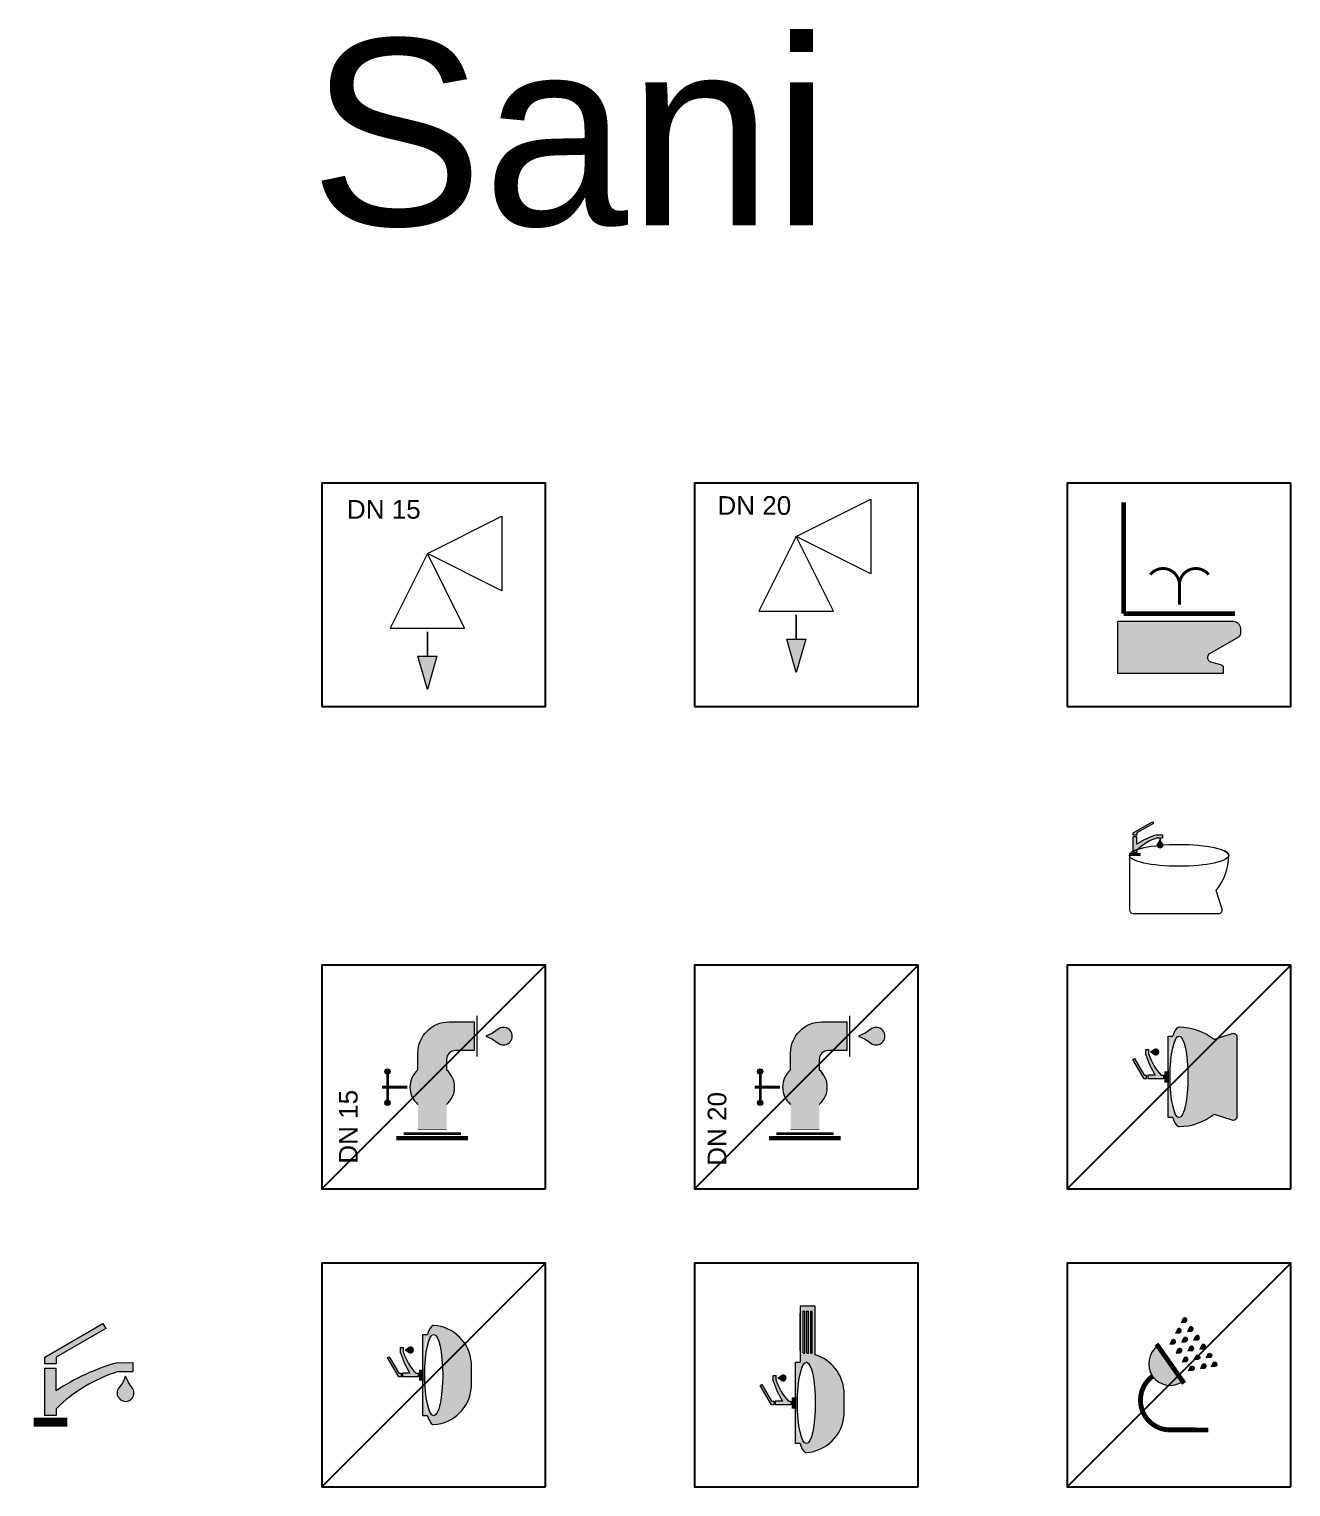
# Model space of a CAD drawing. Header units: millimetres. Extents: x 2216 to 5409, y -649 to 3037.
# Drawn here: x 2216 to 3909, y 1082 to 3037 of the extents above; entities that cross this region are included whole.
import ezdxf

# ---------------------------------------------------------------- set-up
doc = ezdxf.new("R2010")
doc.units = ezdxf.units.MM
doc.set_wipeout_variables(frame=1)
doc.linetypes.add('ACAD_ISO03W100', pattern=[30, 12, -18])
doc.layers.add('M-H-Fittings', color=254, linetype='Continuous', lineweight=0)
doc.layers.add('netisk', color=9, linetype='Continuous', plot=False)
doc.styles.get("Standard").update_dxf_attribs({"font": 'arial.ttf'})

# ---------------------------------------------------------------- blocks, each defined once
blk = doc.blocks.new('A$C965f7dd1')
h = blk.add_hatch(color=256)
h.dxf.hatch_style = 1
h.paths.add_polyline_path([(-20.5, 50, 1), (-14.5, 50, 1)])
h = blk.add_hatch(color=256)
h.dxf.hatch_style = 1
h.paths.add_polyline_path([(14.5, 50, 1), (20.5, 50, 1)])
at = {"layer": 'M-H-Fittings'}
h = blk.add_hatch(color=256, dxfattribs=at)
h.dxf.hatch_style = 1
h.paths.add_polyline_path([(-19.20937271229877, 16), (-47, 16), (-47, -16), (-19.20937271229854, -16, 0.4685212856658182), (19.20937271229855, -16), (31, -16, -0.4142135623730951), (41, -26), (41, -47), (73, -47), (73, -19, 0.4142135623730951), (38, 16), (19.20937271229855, 16, 0.4685212856658224)])
h = blk.add_hatch(color=256, dxfattribs=at)
h.dxf.hatch_style = 1
h.paths.add_polyline_path([(65.48704895708792, -74.7), (60.26352447854428, -67.35), (57.00000000000045, -60), (53.73647552145662, -67.35), (48.51295104291298, -74.70000000000002, 1.732050807568944)])
for centre in [(-17.5, 50), (17.5, 50)]:
    blk.add_circle(centre, 3)
for points, const_width in [([(-17.5, 50), (17.5, 50)], 3), ([(0, 28), (0, 56)], 3), ([(-57, -40), (-57, 40)], 5), ([(-52, -32), (-52, 32)], 3), ([(33.96000000000049, -50), (80.04000000000042, -50)], 1.6)]:
    blk.add_lwpolyline(points, dxfattribs=dict(at, const_width=const_width))
for points, format in [([(-19.20937271229877, -16, 0, 0, 0), (-47, -16, 0.8, 0.8, 0), (-47, 16, 0, 0, 0), (-19.20937271229877, 16, 0, 0, 0)], "xyseb"), ([(19.20937271229877, 16), (38, 16, -0.414213562373095), (73, -19), (73, -47), (41, -47), (41, -26, 0.414213562373095), (31, -16), (19.20937271229877, -16)], "xyb")]:
    blk.add_lwpolyline(points, format=format, dxfattribs=at)
blk.add_lwpolyline([(65.48704895708792, -74.7), (60.26352447854428, -67.35), (57.00000000000045, -60), (53.73647552145663, -67.35), (48.51295104291299, -74.7, 1.732050807568945)], format="xyb", close=True, dxfattribs=at)
for start, end in [(39.79181949956864, 140.2081805004314), (219.7918194995686, 320.2081805004313)]:
    blk.add_arc((0, 0), 25, start, end, dxfattribs=at)
blk = doc.blocks.new('A$C97941a01')
at = {"layer": 'M-H-Fittings', "linetype": 'ACAD_ISO03W100', "ltscale": 0.3, "const_width": 3.9}
blk.add_lwpolyline([(39.1637234543241, 40.49313749014209, 0.7179920944427118), (0, 26.07429980049756, 0.7179920944427599), (-39.16372345432592, 40.49313749014027)], format="xyb", dxfattribs=at)
blk.add_lwpolyline([(0, 0), (0, 26.07429980049665)], dxfattribs=at)
blk = doc.blocks.new('A$C8174867d')
at = {"layer": 'M-H-Fittings'}
h = blk.add_hatch(color=256, dxfattribs=at)
h.dxf.hatch_style = 1
h.paths.add_polyline_path([(10.18445874850478, -17.64000000000012), (3.916229374252452, -8.819999999999927), (1.332267629550188e-15, 0), (-3.916229374252449, -8.819999999999938), (-10.18445874850477, -17.6400000000001, 1.732050807568944)])
blk.add_lwpolyline([(10.18445874850477, -17.6400000000001), (3.916229374252453, -8.819999999999936), (0, 0), (-3.916229374252453, -8.819999999999936), (-10.18445874850477, -17.6400000000001, 1.732050807568945)], format="xyb", close=True, dxfattribs=at)
blk = doc.blocks.new('A$Cef71c542')
at = {"layer": 'M-H-Fittings'}
h = blk.add_hatch(color=256, dxfattribs=at)
h.dxf.hatch_style = 1
h.paths.add_polyline_path([(-17.17333263121964, -17.94694805303311), (-12.17333263121964, -17.94694805303311), (-12.17333263121964, -14.94694805303233, -0.1179724468236733), (15.63407128889726, 1.611718525555029), (22.21196055730707, 1.611718525555036), (22.17333263121964, 5.611718525555036), (15.11643319869239, 5.543570178133239, 0.08030016186605768), (-12.17333263121963, -6.981602028990777), (-12.17333263121964, 3.053051946966889), (-17.17333263121964, 3.053051946966891)])
h.paths.add_polyline_path([(-12.17333263121964, 8.053051946966887), (10.05742948231364, 20.88798843750578), (8.807429482313633, 23.05305194696689), (-17.17333263121964, 8.05305194696689), (-17.17333263121964, 5.053051946966891), (-12.17333263121964, 5.053051946966891)])
for points in [[(-17.17333263121964, 5.053051946966891), (-17.17333263121964, 8.05305194696689), (8.807429482313637, 23.05305194696689)], [(8.807429482313637, 23.05305194696689), (10.05742948231364, 20.88798843750578), (-12.17333263121964, 8.05305194696689), (-12.17333263121964, 5.053051946966891)], [(-12.17333263121964, 5.053051946966891), (-17.17333263121964, 5.053051946966891)], [(-17.17333263121964, -17.94694805303311), (-17.17333263121964, 3.053051946966891)], [(-12.17333263121964, 3.053051946966891), (-17.17333263121964, 3.053051946966891)], [(-12.17333263121964, -6.981602028991118), (-12.17333263121964, 3.053051946966891)], [(15.11643319869199, 5.543570178133225), (22.17333263121964, 5.611718525555036)], [(15.63407128889685, 1.611718525555036), (22.17333263121964, 1.611718525555036)], [(22.17333263121964, 5.611718525555036), (22.21196055730707, 1.611718525554808)], [(-12.17333263121964, -17.94694805303311), (-17.17333263121964, -17.94694805303311)], [(-12.17333263121964, -14.94694805303311), (-12.17333263121964, -17.94694805303311)]]:
    blk.add_lwpolyline(points, dxfattribs=at)
at = {"layer": 'M-H-Fittings', "const_width": 4}
blk.add_lwpolyline([(-22.17333263121964, -20.94694805303288), (-7.173332631219637, -20.94694805303288)], dxfattribs=at)
at = {"layer": 'M-H-Fittings'}
for centre, radius, start, end in [((40.21496049199868, -85.13291256106459), 94.08592133919333, 105.471664022283, 123.8357019921325), ((36.33211703720826, -64.77523896778212), 69.5387461996643, 107.3163713506122, 134.2292711709559)]:
    blk.add_arc(centre, radius, start, end, dxfattribs=at)
at = {"layer": 'M-H-Fittings', "xscale": 0.3200000000000001, "yscale": 0.3200000000000001, "zscale": 0.3200000000000001}
blk.add_blockref('A$C8174867d', (18.90370196005915, -0.3882814744449643), dxfattribs=at)
blk = doc.blocks.new('A$C3084a89e')
at = {"layer": 'M-H-Fittings'}
h = blk.add_hatch(color=256, dxfattribs=at)
h.dxf.hatch_style = 1
edge = h.paths.add_edge_path()
edge.add_arc((-7.961347515927613, -0.09343478008735673), 74.54333687044922, 321.0370148859673, 360.0718350357572)
edge.add_ellipse((0, 0), major_axis=(66.58193756850774, 0), ratio=0.2198529774350686, start_angle=0, end_angle=34.93813960388545)
edge.add_line((54.58193079756711, 8.383196815387919), (54.58193079756711, 14.52167045080432))
edge.add_line((54.58193079756711, 14.52167045080432), (-54.58193079756711, 14.52164407156943))
edge.add_line((-54.58193079756711, 14.52164407156943), (-54.58193079756711, 8.383196815387912))
edge.add_ellipse((0, 0), major_axis=(66.58193756850774, 0), ratio=0.2198529774350686, start_angle=145.0618603961145, end_angle=180)
edge.add_arc((7.961347515927628, -0.09343478008739226), 74.54333687044915, 179.9281649642425, 218.9629851140324)
edge.add_line((-49.99999999999984, -46.96764160984774), (-57.53137994517785, -70.82403595596683))
edge.add_arc((-53.02969354127553, -72.99999999999972), 5.000000000000286, 154.2024367649904, 270.0000000000002)
edge.add_line((-53.02969354127552, -78), (53.02969354127565, -78))
edge.add_arc((53.02969354127565, -72.99999999999972), 5.000000000000285, 270, 385.7975632350127)
edge.add_line((57.53137994517784, -70.8240359559666), (49.99999999999967, -46.96764160984805))
edge = h.paths.add_edge_path(flags=16)
edge.add_ellipse((0, 0), major_axis=(54.58193079756711, 0), ratio=0.2198529774350686, start_angle=0, end_angle=360)
for p, q in [((-54.58193079756711, 8.383196815387919), (-54.58193079756711, 14.52164407156943)), ((54.58193079756711, 14.52167045080432), (54.58193079756711, 8.383196815387919))]:
    blk.add_line(p, q, dxfattribs=at)
blk.add_lwpolyline([(-54.58193079756711, 14.52164407156943), (54.58193079756711, 14.52167045080432)], dxfattribs=at)
blk.add_lwpolyline([(-50, -46.96764160984822), (-57.53137994517783, -70.82403595596679, 0.5531549186807541), (-53.02969354127526, -78), (53.02969354127526, -78, 0.5531549186807777), (57.53137994517783, -70.82403595596656), (50, -46.96764160984822)], format="xyb", dxfattribs=at)
for centre, radius, start, end in [((7.961347515927628, -0.09343478008736383), 74.54333687044917, 179.9281837896587, 218.9629851140091), ((-7.961347515927628, -0.09343478008736383), 74.54333687044924, 321.0370148859909, 0.07181621034125694)]:
    blk.add_arc(centre, radius, start, end, dxfattribs=at)
for start_param, end_param in [(2.531807082980564, 3.141592653589793), (1.444506774537868, 1.697088077321526), (0, 0.6097855706092287)]:
    blk.add_ellipse((0, 0), major_axis=(66.58193756850774, 0), ratio=0.2198529774350686, start_param=start_param, end_param=end_param, dxfattribs=at)
blk.add_ellipse((0, 0), major_axis=(54.58193079756711, 0), ratio=0.2198529774350686, dxfattribs=at)
blk.add_blockref('A$Cef71c542', (14.55047876738428, 38.84527569549233), dxfattribs=at)
blk = doc.blocks.new('A$C38336e28')
at = {"layer": 'M-H-Fittings'}
h = blk.add_hatch(color=256, dxfattribs=at)
h.dxf.hatch_style = 1
h.paths.add_polyline_path([(-6.563237694327571, -3.839023547850893), (29.94055315035751, 21.8709104730784, 1)])
at = {"layer": 'M-H-Fittings', "const_width": 5}
blk.add_lwpolyline([(-56.68983121226347, -30.24462785770652), (-56.54460679555814, 12.11148966417636, -0.6873994160984689), (-1.166309282449674, 27.26783888495652)], format="xyb", dxfattribs=at)
blk.add_lwpolyline([(31.9638866599812, 23.29596167546151), (-8.586571203950825, -5.264074750233704)], dxfattribs=at)
at = {"layer": 'M-H-Fittings'}
blk.add_arc((11.68865772801519, 9.01594346261345), 22.32446781780616, 35.15736619262469, 215.1573661926247, dxfattribs=at)
at = {"layer": 'M-H-Fittings', "yscale": 0.192192, "zscale": 0.192192}
for p, xscale, rotation in [((22.67911508883299, 3.103737504058245), 0.192192, 35.1573661926221), ((31.80506280000418, 9.531221009289993), 0.192192, 35.1573661926221), ((43.09644393289136, 3.711424750904598), 0.192192, 35.1573661926221), ((4.427219666490146, -9.751229506406844), -0.192192, 35.15736619262273), ((13.55316737766179, -3.323746001174413), 0.192192, 35.1573661926221), ((15.71860079937733, -15.57102576479224), -0.192192, 35.15736619262273), ((24.84454851054898, -9.143542259559808), 0.192192, 35.1573661926221), ((33.97049622172017, -2.71605875432715), 0.192192, 35.1573661926221), ((35.83500587136723, -15.05574821811479), 0.192192, 35.1573661926221), ((44.96095358253842, -8.628264712883038), 0.192192, 35.1573661926221), ((54.08690129370962, -2.200781207651289), 0.192192, 35.1573661926221), ((6.592653088206134, -21.99850927002467), 0.192192, 35.1573661926221), ((17.58311044902439, -27.91071522857987), -0.192192, 35.15736619262273), ((26.70905816019604, -21.48323172334744), 0.192192, 35.1573661926221), ((8.457162737852286, -33.17958359623526), -0.192192, 35.15736619262273)]:
    blk.add_blockref('A$C8174867d', p, dxfattribs=dict(at, xscale=xscale, rotation=rotation))

msp = doc.modelspace()

# ---------------------------------------------------------------- hatches: boundary and pattern name
at = {"layer": 'M-H-Fittings'}
h = msp.add_hatch(color=256, dxfattribs=at)
h.dxf.hatch_style = 1
h.paths.add_polyline_path([(3838.233216519128, 2221.368792221358, 0.267949192431122), (3840.733216519128, 2225.69891924028), (3840.733216519128, 2232.812167894332, 0.4142135623730951), (3830.733216519128, 2242.812167894332), (3676.285216519127, 2242.812167894332), (3676.285216519127, 2172.812167894331), (3817.839898536123, 2172.812167894332), (3817.839898536123, 2179.958881167017, 0.3394542588633756), (3814.133993761635, 2184.788510298462), (3800.489137246775, 2188.444638582458, -0.3394542588633753), (3796.783232472287, 2193.274267713903), (3796.783232472287, 2194.55088142806, -0.2679491924311221), (3799.283232472287, 2198.881008446982)])
h = msp.add_hatch(color=256, dxfattribs=at)
h.dxf.hatch_style = 1
h.paths.add_polyline_path([(3701.92728572156, 1958.689091589785), (3724.158047835093, 1971.524028080324), (3722.908047835093, 1973.689091589785), (3696.92728572156, 1958.689091589785), (3696.92728572156, 1955.689091589785), (3701.92728572156, 1955.689091589785)])
edge = h.paths.add_edge_path()
edge.add_line((3729.734689641677, 1952.247758168373), (3736.312578910087, 1952.247758168373))
edge.add_line((3736.312578910087, 1952.247758168373), (3736.273950983999, 1956.247758168373))
edge.add_line((3736.273950983999, 1956.247758168373), (3729.217051551472, 1956.179609820951))
edge.add_arc((3754.315578844778, 1865.503127081754), 94.08592133919332, 105.4716640222699, 123.8357019921086)
edge.add_line((3701.92728572156, 1943.654437613827), (3701.92728572156, 1953.689091589785))
edge.add_line((3701.92728572156, 1953.689091589785), (3696.92728572156, 1953.689091589785))
edge.add_line((3696.92728572156, 1953.689091589785), (3696.92728572156, 1934.25454371731))
edge.add_ellipse((3758.509216519127, 1928.689091589785), major_axis=(66.58193756850774, 0), ratio=0.2198529774350686, start_angle=146.3215179662777, end_angle=157.6539522982473, ccw=False)
edge.add_arc((3750.432735389988, 1885.860800675036), 69.53874619966395, 107.31637135059759, 132.8932863926589, ccw=False)
edge = h.paths.add_edge_path()
edge.add_arc((3750.432735389988, 1885.860800675036), 69.53874619966396, 132.8932863926583, 134.2292711709349, ccw=False)
edge.add_ellipse((3758.509216519127, 1928.689091589785), major_axis=(66.58193756850774, 0), ratio=0.2198529774350686, start_angle=146.3215179662793, end_angle=157.6539522982473)
edge.add_line((3696.92728572156, 1934.25454371731), (3696.92728572156, 1932.689091589785))
edge.add_line((3696.92728572156, 1932.689091589785), (3701.92728572156, 1932.689091589785))
edge.add_line((3701.92728572156, 1932.689091589785), (3701.92728572156, 1935.689091589785))
h = msp.add_hatch(color=256, dxfattribs=at)
h.dxf.hatch_style = 1
edge = h.paths.add_edge_path()
edge.add_line((3270.509216519126, 1258.46925301573), (3270.509216519126, 1324.087456888932))
edge.add_line((3270.509216519126, 1324.087456888932), (3250.126019703739, 1324.087456888932))
edge.add_line((3250.126019703739, 1324.087456888932), (3250.126019703739, 1248.669387686499))
edge.add_line((3250.126019703739, 1248.669387686499), (3243.987546068322, 1248.669387686499))
edge.add_line((3243.987546068322, 1248.669387686499), (3243.987572447557, 1139.505526091365))
edge.add_line((3243.987572447557, 1139.505526091365), (3250.126019703738, 1139.505526091365))
edge.add_ellipse((3258.509216519126, 1194.087456888932), major_axis=(4.076967836215095e-15, 66.58193756850774), ratio=0.2198529774350686, start_angle=145.0618603961145, end_angle=180)
edge.add_arc((3254.765676270148, 1181.748923487937), 54.37242182134464, 273.9479160250354, 355.7901856561583)
edge.add_line((3308.991396807948, 1177.757496816353), (3308.991396807948, 1210.417416961511))
edge.add_arc((3254.765676270148, 1206.425990289926), 54.37242182134463, 4.209814343841746, 73.16897683170326)
edge = h.paths.add_edge_path(flags=16)
edge.add_ellipse((3258.509216519126, 1194.087456888932), major_axis=(3.342179342126145e-15, 54.58193079756711), ratio=0.2198529774350686, start_angle=0, end_angle=360)
h.paths.add_polyline_path([(3266.317618111432, 1260.651106869751), (3264.317618111432, 1260.651106869751), (3264.317618111432, 1317.378425673186), (3266.317618111432, 1317.378425673186)], flags=16)
h.paths.add_polyline_path([(3261.317618111432, 1260.651106869751), (3259.317618111432, 1260.651106869751), (3259.317618111432, 1317.378425673186), (3261.317618111432, 1317.378425673186)], flags=16)
h.paths.add_polyline_path([(3256.317618111432, 1260.651106869751), (3254.317618111432, 1260.651106869751), (3254.317618111432, 1317.378425673186), (3256.317618111432, 1317.378425673186)], flags=16)
h = msp.add_hatch(color=256, dxfattribs=at)
h.dxf.hatch_style = 1
edge = h.paths.add_edge_path()
edge.add_ellipse((2758.509216519127, 1231.535996628495), major_axis=(4.076967836215095e-15, 66.58193756850774), ratio=0.2198529774350686, start_angle=0, end_angle=34.93813960388545)
edge.add_line((2750.12601970374, 1286.117927426062), (2743.987546068323, 1286.117927426062))
edge.add_line((2743.987546068323, 1286.117927426062), (2743.987572447558, 1176.954065830928))
edge.add_line((2743.987572447558, 1176.954065830928), (2750.126019703739, 1176.954065830928))
edge.add_ellipse((2758.509216519127, 1231.535996628495), major_axis=(4.076967836215095e-15, 66.58193756850774), ratio=0.2198529774350686, start_angle=145.0618603961145, end_angle=180)
edge.add_arc((2754.765676270149, 1219.197463227501), 54.37242182134455, 273.9479160250354, 355.7901856561585)
edge.add_line((2808.991396807949, 1215.206036555916), (2808.991396807949, 1247.865956701074))
edge.add_arc((2754.765676270149, 1243.87453002949), 54.37242182134458, 4.209814343841746, 86.05208397496462)
edge = h.paths.add_edge_path(flags=16)
edge.add_ellipse((2758.509216519127, 1231.535996628495), major_axis=(3.342179342126145e-15, 54.58193079756711), ratio=0.2198529774350686, start_angle=0, end_angle=360)

# ---------------------------------------------------------------- linework, layer by layer
for p, q in [((2743.987546068323, 1286.117927426062), (2750.12601970374, 1286.117927426062)), ((3243.987546068322, 1248.669387686499), (3250.126019703739, 1248.669387686499)), ((2750.12601970374, 1176.954065830928), (2743.987572447558, 1176.954065830928)), ((3250.126019703739, 1139.505526091365), (3243.987572447557, 1139.505526091365))]:
    msp.add_line(p, q, dxfattribs=at)
for points, const_width in [([(3684.285216519128, 2402.312167894332), (3684.285216519128, 2252.812167894332)], 6.5), ([(3833.785216519128, 2252.812167894332), (3684.285216519128, 2252.812167894332)], 6.5), ([(3691.92728572156, 1929.689091589785), (3706.92728572156, 1929.689091589785)], 4)]:
    msp.add_lwpolyline(points, dxfattribs=dict(at, const_width=const_width))
msp.add_lwpolyline([(3838.233216519128, 2221.368792221358), (3799.283232472287, 2198.881008446982, 0.2679491924311221), (3796.783232472287, 2194.55088142806), (3796.783232472287, 2193.274267713903, 0.3394542588633752), (3800.489137246775, 2188.444638582458), (3814.133993761635, 2184.788510298462, -0.3394542588633737), (3817.839898536123, 2179.958881167017), (3817.839898536123, 2172.812167894332), (3676.285216519127, 2172.812167894331), (3676.285216519127, 2242.812167894332), (3830.733216519128, 2242.812167894332, -0.414213562373095), (3840.733216519128, 2232.812167894332), (3840.733216519128, 2225.69891924028, -0.2679491924311221)], format="xyb", close=True, dxfattribs=at)
for points in [[(3696.92728572156, 1955.689091589785), (3696.92728572156, 1958.689091589785), (3722.908047835093, 1973.689091589785)], [(3701.92728572156, 1955.689091589785), (3696.92728572156, 1955.689091589785)], [(3722.908047835093, 1973.689091589785), (3724.158047835093, 1971.524028080324), (3701.92728572156, 1958.689091589785), (3701.92728572156, 1955.689091589785)], [(3729.217051551472, 1956.179609820951), (3736.273950983999, 1956.247758168373)], [(3736.273950983999, 1956.247758168373), (3736.312578910087, 1952.247758168373)], [(3696.92728572156, 1932.689091589785), (3696.92728572156, 1953.689091589785)], [(3701.92728572156, 1953.689091589785), (3696.92728572156, 1953.689091589785)], [(3701.92728572156, 1943.654437613827), (3701.92728572156, 1953.689091589785)], [(3729.734689641677, 1952.247758168373), (3736.273950983999, 1952.247758168373)], [(3701.92728572156, 1932.689091589785), (3696.92728572156, 1932.689091589785)], [(3701.92728572156, 1935.689091589785), (3701.92728572156, 1932.689091589785)], [(3270.509216519126, 1258.46925301573), (3270.509216519126, 1324.087456888932), (3250.126019703739, 1324.087456888932), (3250.126019703739, 1248.669387686499)], [(3250.126019703739, 1264.380606691149), (3250.126019703739, 1314.380606691149)], [(3254.317618111432, 1260.651106869751), (3254.317618111432, 1317.378425673186)], [(3254.317618111432, 1317.378425673186), (3256.317618111432, 1317.378425673186)], [(3256.317618111432, 1260.651106869751), (3256.317618111432, 1317.378425673186)], [(3259.317618111432, 1260.651106869751), (3259.317618111432, 1317.378425673186)], [(3259.317618111432, 1317.378425673186), (3261.317618111432, 1317.378425673186)], [(3261.317618111432, 1260.651106869751), (3261.317618111432, 1317.378425673186)], [(3264.317618111432, 1260.651106869751), (3264.317618111432, 1317.378425673186)], [(3264.317618111432, 1317.378425673186), (3266.317618111432, 1317.378425673186)], [(3266.317618111432, 1260.651106869751), (3266.317618111432, 1317.378425673186)], [(2743.987572447558, 1176.954065830928), (2743.987546068323, 1286.117927426062)], [(3254.317618111432, 1260.651106869751), (3256.317618111432, 1260.651106869751)], [(3259.317618111432, 1260.651106869751), (3261.317618111432, 1260.651106869751)], [(3264.317618111432, 1260.651106869751), (3266.317618111432, 1260.651106869751)], [(2808.991396807949, 1215.206036555923), (2808.991396807949, 1247.865956701066)], [(3243.987572447557, 1139.505526091365), (3243.987546068322, 1248.669387686499)], [(3308.991396807948, 1177.75749681636), (3308.991396807948, 1210.417416961503)]]:
    msp.add_lwpolyline(points, dxfattribs=at)
msp.add_lwpolyline([(3691.92728572156, 1928.689091589785), (3691.92728572156, 1855.689091589785, 0.4142135623730951), (3696.92728572156, 1850.689091589785), (3811.538910060403, 1850.689091589785, 0.5531549186807777), (3816.040596464305, 1857.865055633819), (3808.509216519127, 1881.721449979937)], format="xyb", dxfattribs=at)
for centre, radius, start, end in [((3754.315578844778, 1865.503127081754), 94.08592133919333, 105.4716640222696, 123.8357019921079), ((3750.432735389988, 1885.860800675036), 69.5387461996643, 107.3163713505973, 134.2292711709358), ((3750.5478690032, 1928.595656809698), 74.54333687044924, 321.0370148859676, 0.07181621034451385), ((2754.765676270149, 1243.87453002949), 54.3724218213444, 4.209814343834887, 86.05206334741212), ((3254.765676270148, 1206.425990289927), 54.3724218213444, 4.209814343834887, 73.16897683171861), ((2754.765676270149, 1219.1974632275), 54.37242182134443, 273.9479366525879, 355.7901856561651), ((3254.765676270148, 1181.748923487937), 54.37242182134443, 273.9479366526139, 355.7901856561651)]:
    msp.add_arc(centre, radius, start, end, dxfattribs=at)
for centre, major_axis in [((3758.509216519127, 1928.689091589785), (66.58193756850774, 0)), ((2758.509216519127, 1231.535996628495), (3.342179342126145e-15, 54.58193079756711)), ((3258.509216519126, 1194.087456888932), (3.342179342126145e-15, 54.58193079756711))]:
    msp.add_ellipse(centre, major_axis=major_axis, ratio=0.2198529774350686, dxfattribs=at)
for centre, major_axis, start_param, end_param in [((3758.509216519127, 1928.689091589785), (66.58193756850774, 0), 2.531807082980564, 3.141592653589793), ((3758.509216519127, 1928.689091589785), (66.58193756850774, 0), 0, 0.6097855706092287), ((2758.509216519127, 1231.535996628495), (4.076967836215095e-15, 66.58193756850774), 0, 0.6097855706092287), ((2758.509216519127, 1231.535996628495), (4.076967836215095e-15, 66.58193756850774), 1.444506774537868, 1.697088077321526), ((3258.509216519126, 1194.087456888932), (4.076967836215095e-15, 66.58193756850774), 1.444506774537868, 1.697088077321526), ((2758.509216519127, 1231.535996628495), (4.076967836215095e-15, 66.58193756850774), 2.531807082980564, 3.141592653589793), ((3258.509216519126, 1194.087456888932), (4.076967836215095e-15, 66.58193756850774), 2.531807082980564, 3.141592653589793)]:
    msp.add_ellipse(centre, major_axis=major_axis, ratio=0.2198529774350686, start_param=start_param, end_param=end_param, dxfattribs=at)
at = {"layer": 'netisk'}
for points in [[(2608.509216519127, 2128.156206992601), (2908.509216519127, 2128.156206992601), (2908.509216519127, 2428.156206992601), (2608.509216519127, 2428.156206992601)], [(3108.509216519127, 2128.156206992601), (3408.509216519127, 2128.156206992601), (3408.509216519127, 2428.156206992601), (3108.509216519127, 2428.156206992601)], [(3608.509216519127, 2128.156206992601), (3908.509216519127, 2128.156206992601), (3908.509216519127, 2428.156206992601), (3608.509216519127, 2428.156206992601)], [(2908.509216519127, 1481.535996628495), (2908.509216519127, 1781.535996628495), (2608.509216519127, 1781.535996628495), (2608.509216519127, 1481.535996628495)], [(3408.509216519127, 1481.535996628495), (3408.509216519127, 1781.535996628495), (3108.509216519127, 1781.535996628495), (3108.509216519127, 1481.535996628495)], [(3908.509216519127, 1481.535996628495), (3908.509216519127, 1781.535996628495), (3608.509216519127, 1781.535996628495), (3608.509216519127, 1481.535996628495)], [(2908.509216519127, 1081.535996628495), (2908.509216519127, 1381.535996628495), (2608.509216519127, 1381.535996628495), (2608.509216519127, 1081.535996628495)], [(3408.509216519126, 1081.535996628495), (3408.509216519126, 1381.535996628495), (3108.509216519126, 1381.535996628495), (3108.509216519126, 1081.535996628495)], [(3908.509216519127, 1081.535996628495), (3908.509216519127, 1381.535996628495), (3608.509216519127, 1381.535996628495), (3608.509216519127, 1081.535996628495)]]:
    msp.add_lwpolyline(points, close=True, dxfattribs=at)
for points in [[(2608.509216519127, 1481.535996628495), (2908.509216519127, 1781.535996628495)], [(3108.509216519127, 1481.535996628495), (3408.509216519127, 1781.535996628495)], [(3608.509216519127, 1481.535996628495), (3908.509216519127, 1781.535996628495)], [(2608.509216519127, 1081.535996628495), (2908.509216519127, 1381.535996628495)], [(3608.509216519127, 1081.535996628495), (3908.509216519127, 1381.535996628495)]]:
    msp.add_lwpolyline(points, dxfattribs=at)

# ---------------------------------------------------------------- block references
at = {"layer": 'M-H-Fittings'}
msp.add_blockref('A$C97941a01', (3759.035216519128, 2264.812167894332), dxfattribs=at)
for name, p, xscale, yscale, zscale in [('A$C8174867d', (3733.004320312839, 1950.247758168373), 0.3200000000000001, 0.3200000000000001, 0.3200000000000001), ('A$Cef71c542', (2288.285712197943, 1231.274964054273), 3.003, 3.003, 3.003)]:
    msp.add_blockref(name, p, dxfattribs=dict(at, xscale=xscale, yscale=yscale, zscale=zscale))
at = {"layer": 'M-H-Fittings', "rotation": 90}
for name, p, xscale, yscale, zscale in [('A$C965f7dd1', (2756.509216519127, 1617.711996628494), 1.2, 1.2, 1.2), ('A$C965f7dd1', (3256.509216519127, 1617.711996628494), 1.2, 1.2, 1.2), ('A$C38336e28', (3758.509216519127, 1231.535996628495), 1.3, 1.3, 1.3)]:
    msp.add_blockref(name, p, dxfattribs=dict(at, xscale=xscale, yscale=yscale, zscale=zscale))
for name, p in [('A$C3084a89e', (3758.509216519127, 1631.535996628495)), ('A$Cef71c542', (2719.663940823635, 1246.08647539588)), ('A$Cef71c542', (3219.663940823634, 1208.637935656316))]:
    msp.add_blockref(name, p, dxfattribs=at)

# ---------------------------------------------------------------- texts
at = {"layer": 'M-H-Fittings', "insert": (2592.008480971457, 3023.723451268905), "char_height": 250, "attachment_point": 1}
msp.add_mtext_dynamic_manual_height_columns('Sani', width=1925.258343020851, gutter_width=12.5, heights=[0], dxfattribs=at)
at = {"layer": 'M-H-Fittings', "color": 7, "true_color": 0xffffff, "insert": (2642.029916542806, 2405.324334514658), "char_height": 25, "attachment_point": 1}
msp.add_mtext_dynamic_manual_height_columns('DN 15', width=105.0851293479864, gutter_width=12.5, heights=[0], dxfattribs=at)
at = {"layer": 'M-H-Fittings', "char_height": 25, "attachment_point": 1, "rotation": 90}
for s, insert in [('DN 15', (2631.34108899707, 1515.056696652174)), ('DN 20', (3126.124974730782, 1512.202309821364))]:
    msp.add_mtext_dynamic_manual_height_columns(s, width=105.0851293479864, gutter_width=12.5, heights=[0], dxfattribs=dict(at, insert=insert))

# ---------------------------------------------------------------- next in the draw order: wipeouts: each hides what was drawn before it
msp.add_wipeout([(3344.875226546941, 2306.419951948486), (3244.875226546941, 2356.419951948486), (3344.875226546941, 2406.419951948486)]).dxf.layer = 'M-H-Fittings'
at = {"color": 7, "true_color": 0xffffff}
msp.add_wipeout([(2849.988516495448, 2283.588079470544), (2749.988516495448, 2333.588079470544), (2849.988516495448, 2383.588079470544)], dxfattribs=at).dxf.layer = 'M-H-Fittings'

# ---------------------------------------------------------------- next in the draw order: texts
at = {"layer": 'M-H-Fittings', "insert": (3139.175529711996, 2410.540448780946), "char_height": 25, "attachment_point": 1}
msp.add_mtext_dynamic_manual_height_columns('DN 20', width=105.0851293479864, gutter_width=12.5, heights=[0], dxfattribs=at)

# ---------------------------------------------------------------- next in the draw order: wipeouts: each hides what was drawn before it
msp.add_wipeout([(3294.875226546941, 2256.419951948486), (3244.875226546941, 2356.419951948486), (3194.875226546941, 2256.419951948486)]).dxf.layer = 'M-H-Fittings'
at = {"color": 7, "true_color": 0xffffff}
msp.add_wipeout([(2799.988516495448, 2233.588079470544), (2749.988516495448, 2333.588079470544), (2699.988516495448, 2233.588079470544)], dxfattribs=at).dxf.layer = 'M-H-Fittings'

# ---------------------------------------------------------------- next in the draw order: hatches: boundary and pattern name
at = {"layer": 'M-H-Fittings', "ltscale": 10}
msp.add_hatch(color=256, dxfattribs=at).paths.add_polyline_path([(3244.875226546941, 2251.419951948486), (3244.875226546941, 2218.619951948486), (3257.675226546941, 2218.619951948486), (3244.875226546941, 2173.819951948487), (3232.075226546941, 2218.619951948486), (3244.875226546941, 2218.619951948486)])
at = {"layer": 'M-H-Fittings', "ltscale": 10, "true_color": 0xffffff}
msp.add_hatch(color=7, dxfattribs=at).paths.add_polyline_path([(2749.988516495448, 2228.588079470544), (2749.988516495448, 2195.788079470543), (2762.788516495448, 2195.788079470543), (2749.988516495448, 2150.988079470544), (2737.188516495448, 2195.788079470543), (2749.988516495448, 2195.788079470543)])

# ---------------------------------------------------------------- next in the draw order: linework, layer by layer
at = {"layer": 'M-H-Fittings'}
for points in [[(3244.875226546941, 2356.419951948486), (3344.875226546941, 2406.419951948486), (3344.875226546941, 2306.419951948486)], [(3244.875226546941, 2356.419951948486), (3194.875226546941, 2256.419951948486), (3294.875226546941, 2256.419951948486)]]:
    msp.add_lwpolyline(points, close=True, dxfattribs=at)
at = {"layer": 'M-H-Fittings', "color": 7, "true_color": 0xffffff}
for points in [[(2749.988516495448, 2333.588079470544), (2849.988516495448, 2383.588079470544), (2849.988516495448, 2283.588079470544)], [(2749.988516495448, 2333.588079470544), (2699.988516495448, 2233.588079470544), (2799.988516495448, 2233.588079470544)]]:
    msp.add_lwpolyline(points, close=True, dxfattribs=at)
at = {"layer": 'M-H-Fittings', "ltscale": 10}
msp.add_lwpolyline([(3244.875226546941, 2251.419951948486), (3244.875226546941, 2218.619951948486), (3257.675226546941, 2218.619951948486), (3244.875226546941, 2173.819951948487), (3232.075226546941, 2218.619951948486), (3244.875226546941, 2218.619951948486)], close=True, dxfattribs=at)
at = {"layer": 'M-H-Fittings', "color": 7, "ltscale": 10, "true_color": 0xffffff}
msp.add_lwpolyline([(2749.988516495448, 2228.588079470544), (2749.988516495448, 2195.788079470543), (2762.788516495448, 2195.788079470543), (2749.988516495448, 2150.988079470544), (2737.188516495448, 2195.788079470543), (2749.988516495448, 2195.788079470543)], close=True, dxfattribs=at)

doc.saveas('drawing.dxf')
